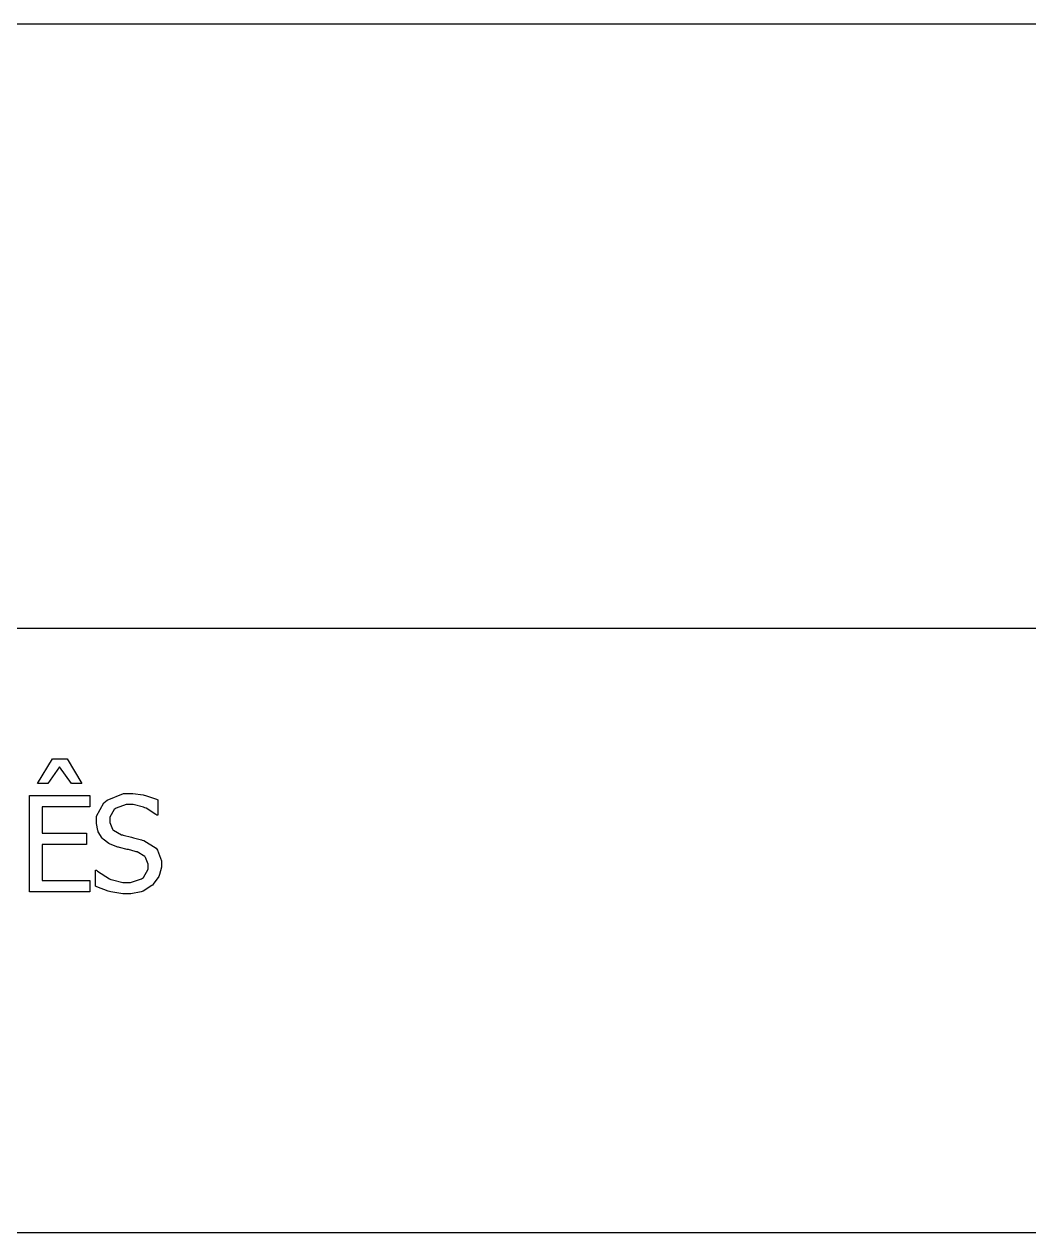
# Model space of a CAD drawing. Header units: millimetres. Extents: x 1974 to 2560, y 1429 to 1567.
# Drawn here: x 2497.138 to 2498.893, y 1520.339 to 1522.451 of the extents above; entities that cross this region are included whole.
import ezdxf

# ---------------------------------------------------------------- set-up
doc = ezdxf.new("R2010")
doc.units = ezdxf.units.MM
doc.layers.add('TEXTO', color=4, linetype='Continuous')

msp = doc.modelspace()

# ---------------------------------------------------------------- linework, layer by layer
at = {"layer": 'TEXTO', "color": 0}
for p, q in [((2507.7976, 1522.4505), (2478.9131, 1522.4505)), ((2507.7976, 1521.3945), (2478.9131, 1521.3945)), ((2497.1612, 1521.1236), (2497.1871, 1521.1665)), ((2497.1997, 1521.1526), (2497.1788, 1521.1236)), ((2497.1871, 1521.1665), (2497.2128, 1521.1665)), ((2497.2206, 1521.1236), (2497.1997, 1521.1526)), ((2497.2128, 1521.1665), (2497.2387, 1521.1236)), ((2497.2128, 1521.1665), (2497.2128, 1521.1665)), ((2497.1788, 1521.1236), (2497.1612, 1521.1236)), ((2497.2387, 1521.1236), (2497.2206, 1521.1236)), ((2497.2825, 1521.0946), (2497.3111, 1521.1061)), ((2497.3111, 1521.1061), (2497.3208, 1521.1061)), ((2497.3208, 1521.1061), (2497.3274, 1521.1061)), ((2497.3274, 1521.1061), (2497.3454, 1521.1038)), ((2497.1468, 1520.9341), (2497.1468, 1521.103)), ((2497.1468, 1521.103), (2497.2524, 1521.103)), ((2497.2524, 1521.103), (2497.2524, 1521.083)), ((2497.2639, 1521.0664), (2497.2772, 1521.0899)), ((2497.2772, 1521.0899), (2497.2799, 1521.0922)), ((2497.2799, 1521.0922), (2497.2825, 1521.0946)), ((2497.3158, 1521.0867), (2497.2984, 1521.0805)), ((2497.3222, 1521.0867), (2497.3158, 1521.0867)), ((2497.3282, 1521.0867), (2497.3222, 1521.0867)), ((2497.3465, 1521.0822), (2497.3282, 1521.0867)), ((2497.3454, 1521.1038), (2497.3475, 1521.1033)), ((2497.3475, 1521.1033), (2497.3496, 1521.1028)), ((2497.3496, 1521.1028), (2497.3691, 1521.0961)), ((2497.3691, 1521.0961), (2497.371, 1521.0953)), ((2497.371, 1521.0953), (2497.371, 1521.0682)), ((2497.2524, 1521.083), (2497.1693, 1521.083)), ((2497.1693, 1521.083), (2497.1693, 1521.0368)), ((2497.2639, 1521.0578), (2497.2639, 1521.0664)), ((2497.2952, 1521.0781), (2497.2872, 1521.0647)), ((2497.2872, 1521.0647), (2497.2872, 1521.0601)), ((2497.2969, 1521.0793), (2497.2952, 1521.0781)), ((2497.2984, 1521.0805), (2497.2969, 1521.0793)), ((2497.3486, 1521.0812), (2497.3465, 1521.0822)), ((2497.3506, 1521.0803), (2497.3486, 1521.0812)), ((2497.3679, 1521.0695), (2497.3506, 1521.0803)), ((2497.3693, 1521.0682), (2497.3679, 1521.0695)), ((2497.371, 1521.0682), (2497.3693, 1521.0682)), ((2497.2639, 1521.0538), (2497.2639, 1521.0578)), ((2497.2663, 1521.0416), (2497.2639, 1521.0538)), ((2497.2668, 1521.0403), (2497.2663, 1521.0416)), ((2497.2872, 1521.0601), (2497.2872, 1521.0558)), ((2497.2872, 1521.0558), (2497.2919, 1521.0441)), ((2497.2919, 1521.0441), (2497.2929, 1521.043)), ((2497.2929, 1521.043), (2497.2937, 1521.042)), ((2497.2937, 1521.042), (2497.3075, 1521.0342)), ((2497.1693, 1521.0368), (2497.2467, 1521.0368)), ((2497.2467, 1521.0368), (2497.2467, 1521.0168)), ((2497.2672, 1521.0391), (2497.2668, 1521.0403)), ((2497.274, 1521.0282), (2497.2672, 1521.0391)), ((2497.2749, 1521.0272), (2497.274, 1521.0282)), ((2497.2757, 1521.0263), (2497.2749, 1521.0272)), ((2497.2859, 1521.0187), (2497.2757, 1521.0263)), ((2497.3075, 1521.0342), (2497.3094, 1521.0337)), ((2497.3094, 1521.0337), (2497.3106, 1521.0334)), ((2497.3106, 1521.0334), (2497.3251, 1521.0299)), ((2497.3251, 1521.0299), (2497.3269, 1521.0294)), ((2497.3269, 1521.0294), (2497.3285, 1521.0289)), ((2497.3285, 1521.0289), (2497.3427, 1521.0253)), ((2497.3427, 1521.0253), (2497.3439, 1521.0249)), ((2497.3439, 1521.0249), (2497.3468, 1521.024)), ((2497.3468, 1521.024), (2497.3681, 1521.0106)), ((2497.2467, 1521.0168), (2497.1693, 1521.0168)), ((2497.1693, 1521.0168), (2497.1693, 1520.9541)), ((2497.2871, 1521.018), (2497.2859, 1521.0187)), ((2497.2882, 1521.0174), (2497.2871, 1521.018)), ((2497.3013, 1521.0127), (2497.2882, 1521.0174)), ((2497.3028, 1521.0123), (2497.3013, 1521.0127)), ((2497.3044, 1521.0119), (2497.3028, 1521.0123)), ((2497.3179, 1521.0086), (2497.3044, 1521.0119)), ((2497.319, 1521.0083), (2497.3179, 1521.0086)), ((2497.3201, 1521.0081), (2497.319, 1521.0083)), ((2497.3319, 1521.0049), (2497.3201, 1521.0081)), ((2497.3332, 1521.0045), (2497.3319, 1521.0049)), ((2497.335, 1521.004), (2497.3332, 1521.0045)), ((2497.3483, 1520.9962), (2497.335, 1521.004)), ((2497.3681, 1521.0106), (2497.3694, 1521.0088)), ((2497.3694, 1521.0088), (2497.3708, 1521.007)), ((2497.3708, 1521.007), (2497.3775, 1520.9884)), ((2497.3491, 1520.9951), (2497.3483, 1520.9962)), ((2497.3499, 1520.9942), (2497.3491, 1520.9951)), ((2497.3542, 1520.9829), (2497.3499, 1520.9942)), ((2497.3542, 1520.9787), (2497.3542, 1520.9829)), ((2497.3542, 1520.974), (2497.3542, 1520.9787)), ((2497.3775, 1520.9884), (2497.3775, 1520.9822)), ((2497.3775, 1520.9822), (2497.3775, 1520.9773)), ((2497.2626, 1520.9442), (2497.2626, 1520.9723)), ((2497.2626, 1520.9723), (2497.2642, 1520.9723)), ((2497.2642, 1520.9723), (2497.266, 1520.9706)), ((2497.266, 1520.9706), (2497.287, 1520.9572)), ((2497.287, 1520.9572), (2497.2894, 1520.9562)), ((2497.3234, 1520.9505), (2497.3429, 1520.957)), ((2497.3429, 1520.957), (2497.3446, 1520.9583)), ((2497.3446, 1520.9583), (2497.3462, 1520.9596)), ((2497.3462, 1520.9596), (2497.3542, 1520.974)), ((2497.3729, 1520.9611), (2497.3634, 1520.9475)), ((2497.3735, 1520.9627), (2497.3729, 1520.9611)), ((2497.3742, 1520.9644), (2497.3735, 1520.9627)), ((2497.3775, 1520.9773), (2497.3742, 1520.9644)), ((2497.1693, 1520.9541), (2497.2524, 1520.9541)), ((2497.2524, 1520.9541), (2497.2524, 1520.9341)), ((2497.2645, 1520.9433), (2497.2626, 1520.9442)), ((2497.2846, 1520.9356), (2497.2645, 1520.9433)), ((2497.2894, 1520.9562), (2497.2918, 1520.9552)), ((2497.2918, 1520.9552), (2497.3103, 1520.9505)), ((2497.3103, 1520.9505), (2497.3165, 1520.9505)), ((2497.3165, 1520.9505), (2497.3234, 1520.9505)), ((2497.3455, 1520.9357), (2497.3438, 1520.9351)), ((2497.3608, 1520.9452), (2497.3455, 1520.9357)), ((2497.3622, 1520.9463), (2497.3608, 1520.9452)), ((2497.3634, 1520.9475), (2497.3622, 1520.9463)), ((2497.2524, 1520.9341), (2497.1468, 1520.9341)), ((2497.2524, 1520.9341), (2497.2524, 1520.9341)), ((2497.2869, 1520.9349), (2497.2846, 1520.9356)), ((2497.289, 1520.9343), (2497.2869, 1520.9349)), ((2497.3103, 1520.9311), (2497.289, 1520.9343)), ((2497.3182, 1520.9311), (2497.3103, 1520.9311)), ((2497.324, 1520.9311), (2497.3182, 1520.9311)), ((2497.3182, 1520.9311), (2497.3182, 1520.9311)), ((2497.3421, 1520.9344), (2497.324, 1520.9311)), ((2497.3438, 1520.9351), (2497.3421, 1520.9344)), ((2507.7976, 1520.3385), (2478.9131, 1520.3385))]:
    msp.add_line(p, q, dxfattribs=at)

doc.saveas('drawing.dxf')
